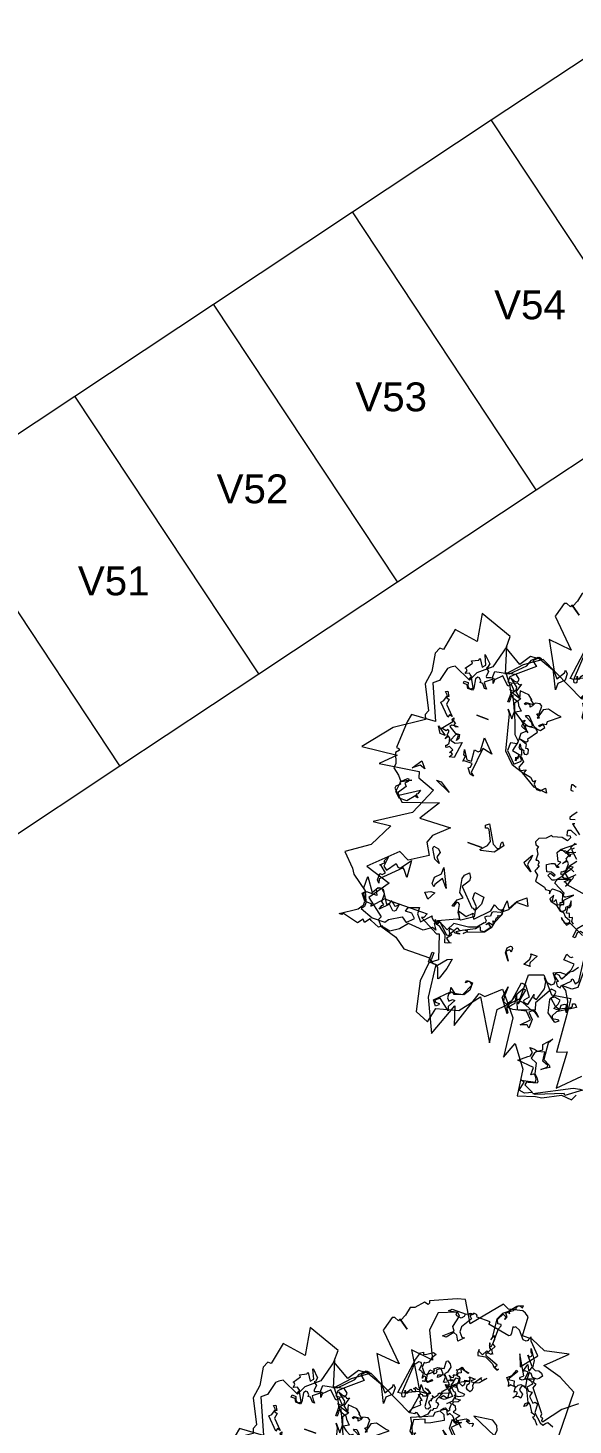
# Model space of a CAD drawing. Header units: metres. Extents: x -71 to 881, y -503 to 661.
# Drawn here: x 225.84 to 234.03, y 564.47 to 585.43 of the extents above; entities that cross this region are included whole.
import ezdxf

# ---------------------------------------------------------------- set-up
doc = ezdxf.new("R2010")
doc.units = ezdxf.units.M
doc.layers.add('04. Pisos', color=8, linetype='Continuous', lineweight=5)
doc.layers.add('05. Textos', color=5, linetype='Continuous', lineweight=0)
doc.layers.add('ARBRE', color=100, linetype='Continuous', lineweight=13, true_color=0x00ff3f)
doc.styles.get("Standard").update_dxf_attribs({"font": 'arial.ttf'})

# ---------------------------------------------------------------- blocks, each defined once
blk = doc.blocks.new('WMF2', base_point=(0, 0.01))
at = {"color": 251, "lineweight": 0, "true_color": 0x636466}
for points in [[(86.45, -202.37), (92.4, -197.64), (98.49, -189.57), (98.99, -190.16), (98.92, -191.16), (99.46, -191.2), (99.98, -191.79), (99.88, -192.88), (107.36, -202.17), (106.64, -204.2), (107.63, -204.27), (108.14, -204.87), (108.06, -205.98), (111.91, -204.61), (112.96, -203.7), (114.06, -203.79), (114.16, -204.2), (114.12, -204.74), (112.93, -205.76), (117.77, -214.23), (115.81, -208.91), (110.13, -215.92), (115.04, -221.02), (115.66, -222.79), (116.35, -221.31), (116.39, -220.76), (116.99, -220.25), (118.51, -220.38), (121.42, -223.82), (123.45, -224.55), (124.06, -224.04), (124.6, -224.1), (124.28, -221.43), (124.37, -220.32), (124.97, -219.82), (134.84, -221.76), (134.73, -222.86), (140.59, -222.8), (140.98, -223.38), (140.96, -223.82), (142.59, -223.95), (142.62, -223.52), (143.7, -222.51), (144.2, -223.11), (145.93, -222.16), (146.02, -221.17), (147.09, -220.14), (149.19, -220.32), (149.69, -220.93), (149.6, -221.91), (157.24, -218.9), (158.3, -210.64), (152.62, -198.66), (162.76, -199.86), (152.65, -183.05), (154.26, -173.69), (175.85, -184.22), (183.13, -179.1), (188.97, -172.64), (192.5, -184.13), (195.26, -173.72), (200.97, -168.92), (202.85, -164.87), (210.8, -168.41), (212.43, -167.44), (213.62, -166.42), (215.13, -160.27), (217.5, -158.38), (210.72, -142.97), (221.5, -142.28), (222.26, -138.6), (222.84, -126.51), (221.75, -126.41), (221.24, -125.83), (222.46, -124.38), (220.76, -119.93), (220.93, -117.85), (217.92, -115.52), (216.01, -113.25), (211.75, -115.52), (215.09, -113.71), (215.69, -113.21), (216.23, -113.25), (216.29, -112.71), (215.78, -112.1), (217.44, -110.7), (217.53, -109.6), (213.13, -105.6), (212.64, -105.02), (197.13, -110.25), (202.88, -101.16), (188.84, -101.73), (195.03, -95.86), (196.4, -92.3), (193.55, -87.25), (201.48, -82.18), (206.17, -84.52), (217.5, -73.62), (205.76, -70.03), (212.07, -61.12), (204.08, -54.99), (204.77, -53.52), (202.84, -51.25), (195.1, -48.95), (190.12, -45.33), (178.29, -45.44), (176.89, -43.78), (174.7, -43.59), (173.01, -29.2), (166.39, -14.78), (160.89, -29.58), (158.19, -21.39), (152.68, -38.14), (149.95, -37.75), (143.85, -43.43), (139.57, -38.33), (135.29, -33.25), (133.39, -15.7), (130.63, -23.1), (123.64, -13.73), (121.99, -1.9), (114.39, -4.34), (111.72, -4.67), (103.98, -8.76), (99.27, -8.35), (97.95, -10.89)], [(100.3, -13.3), (97.37, -13.9), (96.16, -13.9), (102.61, -9.16), (103.21, -9.75), (114.9, -5.14), (116, -5.14), (100.3, -13.3), (100.3, -13.3)], [(122.03, -4.59), (121.2, -8.62), (122.72, -8.94), (116.58, -10.22), (116.74, -11.56), (117.68, -13), (118.53, -13.17), (119.53, -12.5), (119.62, -15.95), (127.05, -16.59), (123.52, -19.64), (122.5, -20.31), (122.25, -21.93), (124.05, -23.52), (121.84, -23.52), (120.32, -23.2), (118.31, -24.55), (119.17, -26.74), (115.88, -30.39), (117.14, -28.09), (116.53, -20.76), (113.49, -19.25), (112.89, -18.34), (116.25, -16.14), (114.07, -18.14), (114, -18.92), (116.7, -19.9), (117.23, -23.8), (120.73, -22.94), (121.42, -21.76), (121.9, -19.39), (119.14, -18.3), (118.02, -13.51), (116.67, -12.35), (115.65, -10.82), (115.72, -10.05), (119.34, -9.11), (120.19, -9.29), (120.53, -7.61), (116.29, -5.59), (119.5, -4.04), (122.03, -4.59), (122.03, -4.59)], [(162.25, -221.47), (162.55, -220.76), (164.41, -221.19), (167.6, -217.66), (169.53, -216.89), (170.28, -213.15), (171.44, -210.43), (167.5, -207.63), (170.63, -209.8), (171.33, -210.11), (171.53, -210.62), (172.06, -210.42), (172.36, -209.7), (174.37, -210.56), (175.39, -210.16), (176.98, -204.42), (177.29, -203.7), (165.65, -192.21), (176.34, -193.26), (169.52, -180.97), (177.55, -183.87), (181.35, -183.49), (184.59, -178.67), (192.69, -183.49), (192.69, -188.7), (207.51, -193.95), (205.44, -181.84), (216.23, -183.49), (218.11, -173.58), (219.76, -173.52), (220.92, -170.8), (219.49, -162.84), (220.49, -156.77), (215.08, -146.26), (215.94, -144.26), (215.12, -142.21), (227.2, -134.24), (237.13, -121.84), (221.43, -123.58), (227.53, -117.47), (210.08, -120.09), (209.21, -117.47), (201.41, -114.58), (204.04, -108.47), (206.64, -102.36), (221.47, -92.77), (213.62, -93.64), (218.84, -83.17), (228.67, -76.4), (223.08, -70.7), (221.59, -68.47), (214.46, -63.39), (212.7, -59.01), (209.83, -58.98), (210.04, -58.28), (209.88, -57.88), (205.22, -63.07), (204.55, -62.86), (196.2, -62.98), (185.71, -63.11), (186.56, -61.11), (187.58, -60.7), (178.92, -56.25), (177.9, -56.66), (174.32, -45.95), (177.81, -43.34), (178.67, -34.61), (175.87, -21.54), (169.72, -18.91), (168.26, -25.61), (158.55, -28.14), (151.66, -37.02), (141.23, -19.49), (142.97, -34.33), (135.13, -42.17), (135.3, -53.01), (129.01, -55.27), (122.91, -48.29), (114.53, -49.68), (113.77, -42.55), (112.45, -25.61), (108.09, -27.35), (107.21, -10.78), (98.49, -19.49)], [(89.7, -182.43), (90.01, -206.45), (97.85, -210.62), (106.23, -212.96), (97.57, -221.28), (108.11, -219.06), (114.95, -222), (119.42, -221.88), (119.84, -230.55), (121.43, -231.58), (122.86, -232.19), (129.04, -230.77), (131.8, -232.03), (142.53, -219.05), (147.98, -228.38), (151.61, -227.39), (162.65, -222.48), (162.25, -221.47), (162.25, -221.47)], [(169.87, -28.84), (169.25, -28.23), (167.56, -28.23), (167.56, -27.6), (168.66, -26.5), (170.48, -28.84), (164.64, -34.67), (165.12, -36.39), (162.8, -34.67), (159.28, -35.28), (156.97, -40.52), (158.19, -41.62), (158.8, -41.62), (159.88, -40.52), (159.88, -41.62), (156.97, -41.62), (156.97, -38.21), (158.8, -35.28), (162.8, -34.07), (163.41, -34.67), (164.03, -34.67), (165.12, -33.45), (165.12, -31.75), (164.03, -30.53), (162.8, -31.75), (161.71, -31.75), (163.41, -28.23), (162.8, -26.5), (168.04, -30.53), (169.87, -28.84), (169.87, -28.84)], [(120.42, -66.45), (119.65, -67.04)], [(115.93, -63.49), (117.61, -61.04), (118.69, -60.22), (120.94, -56.22), (122.15, -57.02), (122.44, -57.42), (124.35, -57.69), (124.6, -56.41), (122.13, -54.73), (122.91, -54.15), (121.8, -52.67), (120.44, -52.47), (120.32, -53.77), (117.85, -52.09), (115.45, -48.04), (114.13, -43.19), (114.93, -44.29), (115.11, -45.98), (115.4, -46.38), (116.35, -46.16), (117.52, -45.28), (117.5, -42.97), (119.86, -43.05), (118.8, -45.54), (118.53, -47.44), (121.17, -47.9), (122.64, -46.8), (121.69, -48.6), (121.49, -49.97), (121.78, -50.35), (123.77, -50.57), (128.28, -42.59), (127.38, -39.75), (128.46, -38.94), (133.52, -40.99), (134.82, -41.11), (135.39, -39.6), (134.06, -46.44), (135.36, -46.55), (137.61, -42.55), (139.52, -36.52), (138.12, -34.62), (138.22, -33.95), (142.72, -39.97), (141.89, -45.21), (141.95, -40.55), (141.61, -38.48), (139.96, -37.89), (138.27, -40.36), (137.04, -48.82), (135.07, -48.6), (131.68, -44.07), (133.27, -42.27), (133.42, -41.67), (133.14, -41.28), (131.16, -40.93), (130.09, -45.87), (129.9, -44.79), (129.67, -44.48), (128.38, -44.23), (126.63, -49.66), (127.08, -52.73), (128.25, -54.29), (126.47, -52.71), (124.5, -52.36), (123.39, -53.17), (123.49, -54.92), (125.42, -57.49), (122.86, -58.8), (119.88, -58.72), (118.5, -61.58), (118.12, -64.16), (123.08, -64.47), (122.69, -67.2), (121.11, -66.56), (120.42, -66.45), (120.42, -66.45)], [(127.86, -39.54), (126.03, -38.33), (124.94, -37.24), (127.24, -38.94), (128.46, -38.94), (129.55, -37.85), (127.24, -35.41), (127.24, -31.39), (128.46, -32.48), (131.38, -31.39), (127.86, -34.91), (130.76, -37.85), (136.62, -36.62), (138.93, -36.62), (137.71, -38.33), (136.62, -39.54), (137.23, -43.08), (134.79, -37.24), (127.86, -39.54), (127.86, -39.54)], [(122.64, -46.8), (119.8, -44.2), (117.78, -43.62), (113.05, -45.94), (112.69, -46.71), (113.05, -47.75), (111.9, -48.16), (110.76, -46.76), (118.41, -42.1), (119.56, -39.88), (119.15, -38.74), (116.82, -39.05), (116.04, -38.68), (117.45, -37.54), (121.56, -40.46), (122.95, -46.17), (122.64, -46.8), (122.64, -46.8)], [(174.7, -43.59), (178.13, -43.59), (178.13, -48.16), (177.26, -48.16), (177.26, -44.83), (176.02, -43.59), (173.91, -43.59), (170.9, -47.37), (168.8, -48.16), (169.68, -43.59), (171.36, -38.49), (171.81, -38.05), (173.47, -42.7), (174.7, -43.59), (174.7, -43.59)], [(113.17, -63.62), (113.17, -55.18), (115.36, -53.65), (120.07, -53.65), (116.91, -56.82), (116.91, -57.81), (116.37, -57.81), (114.82, -56.28), (113.72, -57.81), (114.82, -67.35), (110.12, -66.81), (113.17, -63.62), (113.17, -63.62)], [(220.57, -50.22), (221.79, -50.2), (214.78, -54.92), (213.59, -56.76), (213.1, -57.26), (213.13, -59.1), (215.47, -61.97), (214.27, -63.08), (215.5, -64.29), (215.56, -69.52), (211.34, -63.72), (209.67, -66.67), (207.37, -66.7), (203.77, -60.91), (202.56, -62.13), (202.58, -63.23), (200.85, -62.15), (200.24, -61.55), (199.64, -61.56), (198.56, -62.79), (199.01, -59.87), (199.61, -59.26), (200.21, -59.24), (202.55, -61.52), (206.05, -57.94), (205.47, -59.78), (204.85, -60.28), (206.1, -61.48), (206.14, -65.01), (207.85, -66.7), (209.07, -66.69), (210.27, -65.56), (209.03, -63.15), (213.66, -63.1), (214.86, -61.99), (212.51, -58.47), (212.49, -56.77), (213.57, -55.55), (207.7, -53.3), (201.85, -53.37), (200.78, -55.09), (195.57, -58.07), (193.11, -56.39), (190.24, -59.36), (192.08, -61.04), (195, -61.01), (194.41, -62.83), (189.81, -64.59), (189.77, -61.68), (187.3, -58.79), (183.33, -62.96), (183.33, -62.37), (182.1, -61.15), (172.77, -65.4), (172.29, -65.4), (171.68, -66.02), (173.43, -68.94), (169.39, -67.77), (166.98, -70.11), (166.96, -69.01), (165.85, -67.81), (160.08, -73.71), (159.5, -76.65), (157.18, -75.46), (155.35, -75.48), (154.92, -80.22), (153.06, -77.33), (150.8, -81.38), (147.91, -83.85), (147.29, -84.34), (145.55, -80.94), (150.8, -80.88), (153.05, -76.72), (155.95, -74.38), (158.86, -73.73), (159.47, -73.11), (159.44, -71.4), (161.14, -70.78), (161.73, -70.16), (160.64, -69.08), (160.62, -67.87), (161.11, -67.86), (163.5, -64.91), (166.9, -63.65), (173.36, -63.08), (175.14, -59.53), (179.8, -61.8), (181.48, -60.07), (179.75, -57.65), (181.46, -58.23), (184.95, -55.88), (192.02, -56.41), (194.9, -52.85), (198.42, -50.48), (201.82, -51.06), (202.43, -51.55), (203.66, -50.42), (207.69, -52.09), (208.3, -52.68), (210.1, -50.35), (211.21, -51.44), (213, -49.09), (219.97, -50.84), (220.57, -50.22), (220.57, -50.22)], [(156.89, -69.51), (157.43, -66.75), (159.56, -64.03), (167.3, -61.05), (168.14, -60.32), (166.54, -62.02), (168.32, -61.8), (171.36, -59.94), (170.42, -59.42), (170.47, -59.72), (169.59, -59.84), (169.56, -59.52), (171.59, -59.29), (172.31, -59.83), (173.34, -58.5), (172.64, -57.96), (174.22, -55.94), (172.57, -54.64), (171.71, -54.74), (173.12, -54.01), (174.29, -53.87), (175.3, -57.08), (178.61, -59.71), (180.18, -60.09), (181.49, -61.11), (181.56, -61.74), (181.3, -62.07), (181.53, -61.43), (180.22, -60.39), (179.42, -61.68), (175.68, -58.22), (174.72, -57.4), (173.53, -57.53), (173.65, -58.47), (174.34, -59.58), (174.13, -59.93), (174.18, -60.23), (174.45, -60.45), (172.34, -60.13), (171.33, -61.75), (169.98, -60.98), (163.78, -64.16), (162.73, -65.48), (162.11, -65.55), (161.63, -64.1), (159.84, -64.31), (157.76, -66.95), (159.09, -68.05), (159.4, -68.02), (159.94, -67.33), (159.98, -67.64), (159.15, -68.6), (157.6, -68.22), (157.12, -68.85), (157.81, -69.96), (157.22, -69.78), (156.92, -69.81), (156.81, -71.58), (156.27, -72.27), (156.3, -72.59), (156.65, -72.85), (155.79, -72.95), (154.94, -73.93), (155.05, -74.81), (156.1, -75.62), (155.22, -76.3), (155.18, -73.27), (156.89, -69.51), (156.89, -69.51)], [(136.37, -58.45), (136.37, -57.37), (135.76, -56.76), (138.68, -56.76), (136.98, -59.69), (136.98, -61.39), (137.47, -62), (134.54, -62), (136.37, -58.45), (136.37, -58.45)], [(147.98, -61.05), (146.87, -62.15), (146.26, -62.15), (145.66, -61.53), (145.66, -59.83), (146.26, -60.44), (146.87, -60.44), (147.98, -59.23), (145.66, -55.68), (147.98, -58.61), (147.98, -61.05), (147.98, -61.05)], [(171.68, -66.02), (173.31, -68.24), (173.88, -71.59), (174.47, -72.18), (175.5, -72.18), (176.09, -69.97), (176.66, -69.97), (175.5, -73.22), (173.31, -74.97), (175.5, -76.59), (176.66, -82.74), (176.09, -84.36), (174.47, -86.09), (173.31, -84.36), (173.31, -82.74), (175.5, -79.36), (168.32, -72.18), (167.74, -72.18), (167.15, -71.59), (166.58, -72.18), (166.58, -73.22), (169.36, -76), (169.36, -78.78), (164.96, -78.33), (164.96, -74.97), (166.58, -71.59), (166.11, -68.82), (171.09, -65.45), (172.15, -65.45), (171.68, -66.02), (171.68, -66.02)], [(187.57, -69.19), (189.89, -71.62), (187.57, -72.72), (185.74, -72.72), (187.57, -69.19), (187.57, -69.19)], [(211.1, -72.56), (210.01, -72.56), (208.8, -73.77), (211.73, -76.09), (212.35, -76.09), (210.51, -77.8), (211.1, -78.4), (210.01, -80.71), (210.51, -76.09), (208.8, -74.88), (205.88, -79.01), (204.66, -77.8), (203.56, -77.8), (200.04, -82.55), (199.42, -74.88), (201.73, -77.8), (202.34, -78.4), (210.51, -70.25), (210.01, -68.43), (211.1, -69.64), (211.1, -72.56), (211.1, -72.56)], [(110.5, -210.3), (109.11, -209.66), (107.56, -210.01), (106.1, -209.43), (105.21, -208.37), (106.3, -206.96), (107.08, -206.3), (109.11, -206.4), (110.23, -207.75), (111.21, -207.86), (111.17, -205.1), (108.98, -204.68), (108.09, -203.61), (109.95, -201.54), (108.82, -200.21), (107.05, -200.28), (107.47, -198.09), (105.17, -195.92), (104.39, -196.59), (103.18, -196.28), (102.97, -192.24), (99.24, -188.97), (97.85, -188.34), (97.03, -189.52), (96.18, -190.24), (93.53, -189.23)], [(143.41, -136.76), (145.13, -137.25), (145.63, -137.09), (145.6, -136.33), (145.13, -134.84), (144.07, -134.71)], [(139.42, -126.79), (141.03, -124.5), (141.52, -123.53), (141.36, -123.04), (141.12, -122.91), (139.13, -123.53)], [(138.58, -121.59), (139.52, -121.34), (135.03, -117.8)], [(136.15, -117.21), (139.1, -118.34), (140.49, -117.9), (140.5, -117.08), (140.06, -115.71), (138.68, -116.15), (138.33, -115.23), (139.13, -113.66), (141.69, -114.16), (145.74, -113.14), (146.33, -113.43), (148.12, -111.55), (151.13, -110.32), (152.08, -108.49), (151.44, -107.36), (150.04, -107.03), (150.34, -105.65), (149.29, -103.85), (149.18, -101.08), (148.29, -101.35), (147.47, -100.54), (147.61, -99.46), (147.03, -99.16), (147.51, -97.44), (147.99, -96.52), (146.26, -95.22), (146.17, -92.39), (141.64, -91.28), (140.84, -90.46), (139.13, -90.72), (138.69, -89.34), (138.63, -90.88), (138.17, -91.79), (134.57, -91.91), (133.35, -91.28), (132.09, -87.5), (133.07, -87.18), (132.73, -86.26), (133.71, -85.95), (135.09, -87.89), (135.6, -86.91), (136.47, -86.63), (136.66, -89.45), (137.77, -87.31), (136.97, -86.47), (134.21, -85.79), (131.7, -83.77), (130.11, -83.69), (128.85, -82.3), (126.54, -81.5), (126.24, -80.52), (126.57, -79.87), (128, -79.47), (130.14, -81.38), (129.97, -80.9), (127.04, -78.97), (125.91, -80.36), (118.92, -77.16)], [(124.34, -80.36), (125.43, -81.26), (125.58, -82.58), (125.74, -83.07), (126.83, -82.4), (127.49, -84.3), (128.86, -83.86), (129.13, -86.37), (128.24, -86.66), (128, -87.76), (128.66, -89.67), (128.66, -87.28), (130.11, -86.07), (129.76, -85.15), (130.27, -84.17), (131.22, -83.92), (132.14, -84.39), (132.47, -86.12), (132.16, -86.71), (131.17, -87.01), (131.77, -88.88), (128.43, -92.34), (131.45, -90.3), (131.93, -90.21), (132.84, -90.68), (132.69, -91.75), (138.01, -94.49), (137.8, -95.54), (137.29, -96.51), (132.41, -98.35), (132.02, -98.48), (132.65, -95.66), (133.11, -94.75), (131.35, -98.96), (131.2, -100.04)], [(130.7, -101), (133.23, -98.36), (135.1, -97.76), (135.74, -98.1), (135.68, -99.63), (133.33, -102.77), (132.87, -103.68), (134.56, -103.4), (136.24, -97.94), (137.95, -96.02), (138.58, -95.62), (139.55, -95.29), (142.04, -96.56), (141.41, -97.82), (140.33, -97.67), (139.33, -97.16), (139.01, -97.82), (141.07, -98.46), (142.94, -97.86), (143.7, -99.41), (144.2, -100.81), (142.43, -101.88), (141.01, -102.38), (139.61, -101.25), (138.63, -101.56), (139.77, -101.73), (138.66, -103.88), (139.89, -103.76), (141.57, -107.36), (140.9, -108.66), (138.27, -109.27), (136.88, -108.14), (135.58, -107.47), (135.77, -108.71), (134.62, -109.36)], [(133.89, -110.13), (137.3, -108.77), (137.63, -108.93), (136.36, -111.4), (136.84, -111.24), (135.54, -113.78)], [(100.16, -187.33), (101.95, -189.45), (102.48, -189.49), (103.14, -190.28), (102.64, -190.71), (102.6, -191.22), (104.51, -191.89), (104.23, -192.12), (105.81, -194.43), (106.51, -195.26), (106.98, -195.35), (107.6, -193.84), (108.41, -193.19), (108.29, -194.62), (107.17, -195.57), (109.76, -200.75), (111.21, -201.34), (112.19, -201.47), (112.55, -200.2), (112.63, -199.28), (110.76, -198.09), (110.9, -196.12), (112.13, -196.43), (113.42, -195.8), (114.19, -195.14), (113.09, -196.56), (112.98, -198.01), (113.96, -198.14), (114.51, -197.67), (114.61, -198.91), (114.58, -199.9), (117.07, -200.09), (117.61, -199.16), (118.02, -200.63), (119.62, -202.52), (117.74, -204.14), (116.53, -207), (116.04, -206.45), (118.58, -202.45), (118.63, -201.93), (116.12, -202.24), (115.77, -200.72), (115.3, -200.17), (114.31, -200.14), (113.77, -201.07), (112.93, -201.79), (110.47, -201.58), (110.98, -204.31), (111.44, -204.87), (111.97, -204.91), (111.68, -207.85), (113.17, -208.02), (114, -207.32), (112.98, -210.96), (111.87, -208.65), (111.36, -208.61), (111.05, -209.82), (110.92, -210.8), (114.34, -214.81), (113.44, -214.21), (112.61, -214.93), (112.58, -215.91), (113.47, -216.49), (113.87, -217.98), (110.96, -213.56), (110.5, -210.3), (110.5, -210.3)], [(122.21, -79.14), (120.38, -81.45), (117.46, -79.74), (116.86, -80.36), (116.37, -79.14), (116.37, -77.44), (120.38, -78.53), (121.59, -77.44), (121.59, -75.13), (122.69, -75.13), (122.21, -79.14), (122.21, -79.14)], [(184.65, -79.77), (186.95, -76.25), (186.95, -75.04), (188.18, -76.25), (188.18, -79.17), (185.74, -81.48), (185.74, -84.42), (181.72, -76.25), (184.65, -79.77), (184.65, -79.77)], [(193.06, -90.68), (193.06, -91.77), (190.63, -91.29), (189.54, -90.08), (190.15, -87.76), (188.32, -85.45), (190.63, -86.53), (193.06, -90.68), (193.06, -90.68)], [(132.71, -95.54), (133.58, -96.42), (134.37, -96.42), (132.71, -98.1), (134.81, -99.76), (136.47, -98.97), (136.93, -98.97), (136.93, -100.2), (136.47, -100.2), (135.25, -101.44), (135.25, -104.42), (136.12, -105.31), (137.8, -103.54), (136.47, -105.66), (136.93, -106.1), (136.12, -108.22), (136.93, -109.09), (137.8, -108.22), (139.92, -109.09), (140.71, -109.09), (134.81, -113.75)], [(135.25, -111.63), (136.12, -110.76), (132.71, -107.41)], [(132.27, -106.54), (134.81, -103.19), (131.92, -101.88)], [(123.89, -94.11), (132.71, -95.54), (132.71, -95.54)], [(151.83, -99.7), (151.83, -97.88), (149.53, -95.56), (153.05, -97.88), (153.66, -98.49), (151.35, -102.62), (151.35, -100.8), (151.83, -99.7), (151.83, -99.7)], [(173.74, -97.12), (171.08, -99.94), (170.47, -101.94), (172.73, -106.71), (173.49, -107.11), (174.53, -106.76), (174.92, -107.91), (173.5, -109.02), (168.96, -101.3), (166.77, -100.11), (165.62, -100.49), (165.9, -102.84), (165.52, -103.6), (164.39, -102.19), (167.39, -98.11), (173.12, -96.81), (173.74, -97.12), (173.74, -97.12)], [(173.09, -98.24), (179.55, -98.24), (173.09, -98.24), (173.09, -98.24)], [(216.62, -108.51), (216.01, -113.25), (213.7, -115.58), (213.1, -115.58), (213.1, -114.35), (214.19, -113.25), (213.1, -112.03), (215.41, -108.51), (215.41, -107.9), (214.8, -107.41), (206.64, -112.66), (207.25, -110.82), (207.86, -110.33), (206.64, -109.11), (207.25, -109.11), (207.86, -109.72), (210.77, -106.2), (214.19, -106.2), (216.62, -108.51), (216.62, -108.51)], [(194.63, -115.87), (201.7, -119.08), (199.51, -119.1), (194.63, -115.87), (194.63, -115.87)], [(208.1, -122), (210.46, -122.83), (213.34, -120.5), (210.43, -124.86), (208.1, -122), (208.1, -122)], [(190.5, -128.76), (189.64, -129.45), (189.46, -131.17), (193.19, -131.13), (193.65, -130.73), (193.32, -133.22), (194.17, -133.3), (194.78, -135.8), (192.24, -131.89), (190.15, -132.02), (190.49, -137.07), (188.78, -136.9), (187.93, -137.58), (188.18, -143.5), (182.86, -137.92), (186.5, -138.74), (187.36, -138.82), (188.57, -127.35), (187.03, -126.24), (188.66, -126.48), (190.5, -128.76), (190.5, -128.76)], [(167.53, -134.78), (172.77, -136.49), (177.52, -141.23), (181.55, -156.93), (182.76, -158.76), (179.84, -155.24), (179.84, -158.76), (182.76, -165.09), (183.97, -163.4), (183.36, -163.4), (183.36, -161.69), (183.97, -161.69), (183.97, -165.71), (182.76, -166.93), (185.07, -169.24), (186.28, -168.03), (189.83, -171.55), (192.73, -168.64), (192.73, -166.93), (193.83, -169.85), (193.83, -172.16), (187.38, -173.37), (181.55, -179.23), (180.45, -182.15), (178.13, -184.47), (176.91, -184.47), (176.31, -183.86), (177.52, -184.47), (179.84, -182.15), (177.52, -180.32), (185.07, -173.85), (186.89, -172.16), (186.89, -169.85), (185.07, -169.85), (182.76, -170.95), (182.15, -170.45), (181.55, -170.45), (181.05, -170.95), (182.15, -166.93), (179.21, -164.61), (181.05, -162.17), (176.31, -149.38), (174, -147.07), (174, -145.86), (176.91, -145.25), (176.91, -141.71), (172.29, -137.1), (169.85, -139.41), (169.85, -140.01), (171.07, -141.23), (170.45, -141.23), (168.76, -139.41), (169.85, -136.49), (168.76, -135.38), (166.44, -136.49), (166.93, -135.38), (166.93, -134.78), (163.52, -134.17), (162.29, -132.95), (161.69, -132.95), (161.08, -133.55), (161.08, -131.86), (159.38, -130.03), (157.67, -130.03), (155.85, -131.86), (154.74, -130.03), (160.6, -130.65), (167.53, -134.78), (167.53, -134.78)], [(198.96, -132.02), (199.76, -132.54), (200.36, -132.4), (199.38, -133.95), (201.26, -134.85), (202.39, -133.98), (202.72, -133.9), (202.93, -134.84), (202.59, -134.91), (201.88, -136.06), (202.37, -138.31), (203.19, -138.84), (204.17, -137.22), (203.51, -139.04), (203.93, -139.29), (203.69, -141.03), (204.43, -141.55), (204.96, -140.74), (206.69, -141.04), (207.29, -140.91), (203.63, -145.45), (204.17, -146.3), (203.66, -147.12), (203.34, -145.79), (202.2, -145.06), (202.72, -144.26), (201.92, -143.8), (200.66, -144.08), (203.6, -143.77), (204.12, -142.96), (200.96, -141), (198.96, -141.1), (198.59, -139.51), (199.36, -138.28), (199.2, -140.69), (199.61, -140.96), (200.47, -140.41), (201.83, -137.47), (199.42, -136.95), (196.65, -138.27), (197.74, -130.97), (199.93, -130.47), (198.96, -132.02), (198.96, -132.02)], [(172.09, -138.69), (172.45, -139.76), (172.53, -140.18), (171.42, -140.08), (171.62, -141.79), (170.39, -141.96), (171.14, -144.02), (171.94, -143.9), (172.54, -144.66), (172.74, -146.37), (171.85, -144.55), (170.26, -144.14), (170.19, -143.29), (169.43, -142.72), (168.61, -142.9), (168.09, -143.61), (168.48, -145.07), (168.92, -145.41), (169.79, -145.28), (170.04, -146.94), (173.91, -148.36), (170.8, -147.91), (170.41, -148.01), (169.9, -148.71), (170.41, -149.48), (167.33, -153.6), (167.88, -154.33), (168.63, -154.89), (173.09, -154.46), (173.45, -154.42), (171.93, -152.49), (171.21, -151.97), (174.13, -154.55), (174.64, -155.32), (175.4, -155.88), (172.47, -154.78), (170.8, -155.02), (170.42, -155.53), (171.04, -156.68), (174.04, -158.22), (174.74, -158.74), (173.33, -159.18), (169.98, -155.59), (167.94, -154.77), (167.31, -154.68), (166.44, -154.8), (165.01, -156.7), (165.95, -157.41), (166.73, -156.9), (167.3, -156.16), (167.79, -156.52), (166.47, -157.79), (164.8, -158.03), (164.79, -159.51), (159.94, -163.43), (161.71, -163.57), (166.28, -164.6), (168.39, -163.57), (169.49, -159.28), (168.67, -159.85), (170.32, -161.09), (169.36, -161.46), (169.4, -164.84), (170.39, -165.59), (172.66, -165.09), (173.31, -163.69), (174.06, -162.7), (174.38, -163.72), (175.5, -163.78), (175.85, -163.73), (176.42, -162.98), (176.92, -163.36), (176.35, -164.1), (173.23, -164.33), (173.04, -164.58), (174.93, -166.01), (174.5, -166.07), (176.45, -167.55), (180.59, -167.98), (179.68, -164.7), (183.52, -166.03), (184.12, -165.76), (184.28, -166.58), (184.98, -167.12), (184.09, -166.85), (182.78, -167.03), (182.25, -167.74), (182.48, -169.01), (186.32, -171.88), (184.25, -171.11), (183.02, -171.28), (182.66, -171.8), (182.73, -172.63), (184.43, -173.9), (189.08, -173.24), (185.87, -169.02), (184.12, -165.76), (182.95, -164.22), (179.83, -163.17), (179.13, -161.78), (177.11, -159.84), (179.39, -158.51), (177.45, -157.05), (175.4, -155.88), (174.19, -156.77), (174.64, -155.32), (174.73, -153.72), (171.93, -152.49), (174.04, -150.58), (173.91, -148.36), (173.97, -146.62), (174.86, -142.5), (171.62, -141.79), (172.09, -138.69), (172.09, -138.69)], [(208.87, -141.57), (204.74, -138.66), (207.06, -138.66), (208.87, -141.57), (208.87, -141.57)], [(189.52, -151.57), (194.75, -151.57), (189.52, -151.57), (189.52, -151.57)], [(208.96, -155.15), (209.4, -154.92), (209.63, -154.33), (208.3, -153.97), (208.67, -151.63), (204.64, -147.41), (205.96, -147.79), (206.24, -146.5), (211.37, -151.69), (210.33, -152.81), (209.63, -155.34), (210.96, -156.71), (210.11, -157.18), (208.96, -155.15), (208.96, -155.15)], [(203.13, -162.67), (204.93, -162.67), (204.93, -163.71), (203.13, -163.71), (202.75, -162.29), (202.01, -161.54), (200.96, -161.54), (200.21, -162.29), (202.01, -165.5), (202.37, -165.88), (203.13, -165.12), (202.75, -166.25), (202.37, -166.64), (203.5, -167.31), (203.82, -167.68), (205.6, -166.93), (205.31, -168.42), (205.98, -169.09), (206.34, -169.09), (204.18, -172.31), (204.93, -173.05), (202.01, -174.48), (202.01, -174.86), (201.7, -175.24), (199.54, -172.01), (198.43, -173.43), (200.21, -177.4), (200.21, -177.69), (197, -174.48), (197.38, -172.69), (197.76, -172.31), (196.33, -171.27), (196.63, -168.73), (196.33, -168.42), (194.53, -169.09), (193.04, -169.09), (196.63, -166.25), (195.57, -164.83), (194.53, -163.71), (195.57, -163.71), (197, -165.5), (198.12, -165.5), (198.12, -166.25), (199.17, -167.31), (199.92, -167.31), (200.59, -166.25), (199.92, -162.29), (200.21, -161.25), (202.37, -161.25), (203.13, -162.67), (203.13, -162.67)], [(135.09, -169.28), (136.91, -170.51), (138.01, -171.61), (135.68, -169.9), (134.47, -169.9), (133.38, -170.99), (135.68, -173.42), (135.68, -177.45), (134.47, -176.35), (131.54, -177.45), (135.09, -173.91), (132.16, -170.99), (126.32, -172.2), (124, -172.2), (125.23, -170.51), (126.32, -169.28), (125.71, -165.75), (128.13, -171.61), (135.09, -169.28), (135.09, -169.28)], [(138.94, -175.74), (144.01, -172.85), (146.39, -171.88), (146.93, -173.42), (151.56, -171.55), (151.13, -168.2), (150.13, -165.91), (148.68, -166.49), (149.35, -164.92), (151.24, -166.38), (151.67, -169.75), (153.13, -172.22), (143.98, -176.02), (143.88, -177.83), (142.05, -179.02), (139.92, -178.12), (138.94, -175.74), (138.94, -175.74)], [(130.92, -175.27), (132.78, -177.2), (132.94, -177.4), (133.27, -177.39), (133.89, -176.89), (133.76, -176.39), (133.25, -175.78), (136.03, -178.75), (137.63, -179.42), (138.03, -178.75), (138.43, -178.41), (139, -179.91), (139.48, -180.48), (140.6, -180.25), (141.77, -179.29), (141.95, -179.48), (140.94, -180.66), (140.37, -181.13), (138.81, -180.09), (138.2, -180.94), (138.17, -181.3), (138.5, -181.3), (138.3, -183.46), (138.84, -183.71), (139.55, -183.74), (140.34, -183.1), (138.33, -185.08), (138.01, -186.66), (137.96, -187.04), (138.47, -187.64), (138.27, -187.81), (137.93, -187.74), (138.03, -188.28), (138.55, -188.89), (139.2, -188.95), (140.91, -190.59), (141.25, -190.57), (141.38, -189.16), (139.54, -187.38), (139.07, -186.81), (142.01, -184.38), (142.93, -184.24), (144.01, -184.38), (142.96, -185.86), (141.2, -185.39), (140.77, -186.02), (140.94, -188.21), (142.43, -189.6), (142.8, -189.62), (143.13, -190.05), (142.18, -190.14), (141.95, -191.03), (142.93, -192.19), (144.24, -191.39), (144.58, -191.45), (144.78, -191.29), (144.74, -193.64), (145.22, -194.21), (146.33, -194.31), (146.97, -193.1), (147.96, -192.3), (148.2, -193.41), (146.53, -194.15), (146.12, -194.49), (147.57, -196.24), (148.3, -196.27), (149.64, -195.16), (149.18, -194.59), (149.23, -193.84), (150.01, -193.2), (150.32, -193.98), (152.67, -192.02), (152.33, -189.62), (152.2, -189.45), (151.09, -189.35), (150.48, -190.21), (149.91, -190.68), (149.57, -190.27), (151.32, -188.81), (151.86, -189.06), (153.85, -188.7), (152.77, -188.98), (152.4, -189.29), (152.8, -190.62), (152.94, -190.78), (153.69, -190.85), (154.05, -190.54), (154.11, -189.8), (154.29, -191.99), (154.99, -192.09), (155.13, -192.59), (156.55, -192.72), (156.32, -195.25), (156.96, -196.02), (157.91, -195.93), (158.87, -194.78), (159.49, -194.28), (159.79, -193.07), (159.51, -193.9), (160.36, -181.18), (160.3, -180.89), (159.09, -181.29), (159.32, -182.35), (159.11, -182.21), (158.95, -181.51), (158.27, -181.62), (157.59, -183.02), (157.18, -183.64), (156.35, -183.07), (154.92, -183.39), (155.08, -184.08), (156.2, -184.24), (155.47, -184.34), (155.62, -185.07), (154.42, -184.57), (153.35, -184.75), (153.51, -186.38), (153.6, -187.08), (151.95, -185.01), (149.99, -184.32), (149.29, -184.43), (149.15, -184.65), (149.29, -185.38), (151.47, -186.21), (150.33, -186.08), (148.46, -184.81), (149.07, -184.27), (149.41, -184.25), (148.91, -178.66), (148.24, -177.88), (147.12, -178.09), (146.52, -179.46), (147.86, -180.69), (147.82, -181.61), (147.53, -182), (147.35, -181.89), (146.99, -181.96), (147.31, -182.82), (146.97, -182.85), (146.83, -183.07), (146.96, -183.8), (147.57, -184.22), (146.37, -183.73), (145.25, -185.38), (145.32, -185.75), (144.9, -186.35), (144.5, -186.09), (144.14, -186.16), (144.04, -187.62), (143.83, -187.48), (142.52, -189.03), (142.08, -189.67), (142.11, -190.02), (143.28, -190.18), (143.89, -190.6), (142.85, -190.79), (141.99, -190.19), (138.87, -193), (138.74, -194.12), (138.82, -194.82), (139.8, -194.84), (140.46, -194.71), (140.93, -193.17), (142.31, -192.91), (142.34, -193.82), (143.01, -194.6), (143.63, -195.01), (142.43, -194.52), (141.41, -194.72), (141.51, -195.42), (141.95, -195.71), (141.09, -196.03), (140.4, -196.21), (140.74, -197.98), (141.5, -198.18), (140.55, -198.74), (139.52, -200.23), (138.03, -199.22), (135.82, -198.91), (136.11, -198.49), (139.38, -199.5), (139.74, -199.42), (139.04, -197.73), (140.05, -197.19), (140.36, -196.75), (140.18, -196.05), (139.41, -195.86), (138.75, -195.42), (138.41, -193.65), (136.6, -194.53), (136.31, -194.97), (136.38, -195.33), (134.28, -195.7), (134.46, -196.76), (135.1, -197.22), (132.37, -197.2), (133.77, -195.99), (133.7, -195.63), (132.79, -195.64), (132.09, -195.74), (129.95, -198.9), (130.18, -198.17), (129.52, -197.73), (128.84, -197.89), (128.6, -198.62), (127.64, -199.19), (130.16, -196.3), (132.35, -195.35), (132.53, -194.25), (131.99, -193.25), (132.12, -192.12), (132.68, -191.29), (133.87, -191.79), (134.49, -192.21), (134.79, -193.63), (134.09, -194.68), (134.18, -195.38), (136.09, -194.82), (135.98, -193.22), (136.53, -192.38), (138.34, -193.29), (139.06, -192.24), (138.68, -191.03), (140.3, -190.91), (141.35, -188.87), (140.74, -188.44), (140.72, -187.54), (143.51, -186.63), (145.06, -183.4), (145.23, -182.31), (144.26, -181.94), (143.6, -181.51), (143.77, -179.46), (145.1, -178.82), (145.07, -178.48), (145.34, -178.09), (146.02, -177.93), (146.55, -175.84), (149.03, -173.49), (151.13, -174.93), (151.83, -174.83), (152.07, -174.01), (154.04, -173.82), (154.65, -174.25), (153.72, -176.12), (153.29, -176.72), (153.08, -176.57), (150.75, -178.69), (151.6, -180.16), (151.31, -180.6), (150.94, -180.67), (153.31, -182.54), (152.7, -183.08), (151.76, -183.04), (151.56, -182.89), (151.5, -182.59), (150.64, -182.91), (149.91, -183.05), (149.78, -184.18), (153.37, -183.87), (157.76, -181.91), (158.22, -181.26), (158.87, -181.13), (158.61, -179.74), (158.9, -179.3), (159.63, -179.15), (160.17, -180.16), (160.23, -180.53), (161.97, -180.37), (159.66, -196.47), (158.58, -199.98), (157.43, -200.58), (157.16, -199.85), (156.26, -199.9), (153.31, -201.99), (151.94, -201.5), (153.21, -199.48), (153.79, -197.33), (154.96, -196.37), (155.66, -196.47), (155.88, -194.31), (153.91, -191.96), (152.87, -191.86), (152.36, -192.9), (152.27, -194.36), (150.48, -194.18), (150.11, -194.49), (150.75, -195.26), (149.38, -196.4), (146.61, -197.04), (146.66, -200.28), (146.27, -200.62), (144.88, -199.79), (144.11, -198.43), (144.72, -195.93), (145.72, -194.82), (143.6, -192.6), (142.05, -193.54), (141.19, -193.65), (140.84, -192.91), (141.38, -191.16), (138.98, -191.83), (137.57, -189.7), (134.5, -189.55), (134.6, -188.51), (136.69, -187.48), (137.39, -187.51), (137.76, -187.2), (137.7, -186.3), (135.35, -186.6), (135.98, -185.39), (137.66, -184.67), (138.03, -184.72), (137.93, -183.77), (136.52, -183.3), (135.82, -181.61), (136.44, -180.4), (133.42, -179.96), (133.25, -179.75), (134.5, -178.03), (133.81, -177.64), (130.21, -179.65), (129.13, -179.52), (128.46, -179.11), (129.89, -178.8), (128.13, -178.26), (126.98, -178.88), (126.62, -178.83), (126.51, -178.31), (126.62, -177.18)], [(167.3, -178.31), (164.99, -181.83), (164.99, -183.07), (163.76, -181.83), (163.76, -178.92), (166.2, -176.6), (166.2, -173.68), (170.22, -181.83), (167.3, -178.31), (167.3, -178.31)], [(116, -176.89), (115.75, -179.59), (116.63, -181.42), (119.11, -182.97), (127.36, -181.9), (116, -176.89), (116, -176.89)], [(128.63, -229.85), (130.85, -228.1), (132.31, -224.99), (131.45, -216.73), (131.71, -215.63), (130.94, -217.85), (130.31, -216.16), (130.6, -212.58), (131.48, -213.21), (131.19, -213.31), (131.49, -214.13), (131.79, -214.02), (131.07, -212.08), (130.28, -211.7), (130.98, -210.18), (131.77, -210.56), (132.87, -208.24), (134.78, -209.13), (135.09, -209.95), (135.09, -208.36), (134.68, -207.25), (131.36, -207.8), (127.52, -206.02), (126.48, -204.8), (124.97, -204.1), (124.38, -204.31), (124.19, -204.71), (124.67, -204.21), (126.19, -204.91), (125.4, -206.21), (130.16, -207.96), (131.33, -208.46), (131.74, -209.57), (130.87, -209.89), (129.57, -209.78), (129.36, -210.13), (129.07, -210.23), (128.75, -210.08), (129.97, -211.82), (128.98, -213.46), (130.3, -214.3), (130.27, -221.28), (129.57, -222.8), (129.78, -223.38), (131.29, -223.17), (131.93, -224.86), (130.51, -227.9), (128.94, -227.21), (128.82, -226.92), (129.2, -226.13), (128.91, -226.23), (128.41, -227.4), (129.45, -228.63), (129.11, -229.36), (127.81, -229.23), (128.24, -229.68), (128.34, -229.97), (126.82, -230.86), (126.44, -231.65), (126.15, -231.77), (125.75, -231.58), (126.06, -232.39), (125.56, -233.58), (124.75, -233.87), (123.53, -233.31), (123.33, -234.38), (126.03, -233.07), (128.63, -229.85), (128.63, -229.85)], [(147.98, -213.1), (150.4, -210.17), (152.11, -210.17), (147.98, -213.72), (149.19, -215.41), (147.98, -220.65), (149.19, -221.87), (152.11, -221.27), (153.32, -221.27), (152.11, -222.48), (145.66, -222.48), (143.95, -223.57), (142.74, -223.57), (143.95, -222.48), (142.74, -221.27), (145.66, -216.64), (145.66, -214.32), (143.95, -212.49), (142.74, -212.49), (145.04, -210.17), (146.26, -212.49), (147.98, -213.1), (147.98, -213.1)]]:
    blk.add_lwpolyline(points, dxfattribs=at)

msp = doc.modelspace()

# ---------------------------------------------------------------- linework, layer by layer
at = {"layer": '04. Pisos'}
for p, q in [((232.801, 584.05), (234.886, 585.431)), ((230.717, 582.67), (232.801, 584.05)), ((235.563, 579.882), (232.801, 584.05)), ((235.563, 579.882), (232.801, 584.05)), ((228.633, 581.289), (230.717, 582.67)), ((233.478, 578.501), (230.717, 582.67)), ((233.478, 578.501), (230.717, 582.67)), ((226.549, 579.908), (228.633, 581.289)), ((231.394, 577.121), (228.633, 581.289)), ((231.394, 577.121), (228.633, 581.289)), ((224.465, 578.528), (226.549, 579.908)), ((229.31, 575.74), (226.549, 579.908)), ((229.31, 575.74), (226.549, 579.908)), ((233.478, 578.501), (235.563, 579.882)), ((227.226, 574.359), (224.465, 578.528)), ((227.226, 574.359), (224.465, 578.528)), ((231.394, 577.121), (233.478, 578.501)), ((229.31, 575.74), (231.394, 577.121)), ((227.226, 574.359), (229.31, 575.74)), ((225.142, 572.979), (227.226, 574.359))]:
    msp.add_line(p, q, dxfattribs=at)

# ---------------------------------------------------------------- block references
at = {"layer": '04. Pisos', "xscale": 0.03451886634015593, "yscale": 0.03451886634015593, "zscale": 0.03451886634015593, "rotation": 160.1685466476646}
msp.add_blockref('WMF2', (237.133, 567.916), dxfattribs=at)
at = {"layer": 'ARBRE', "color": 251, "lineweight": 5, "true_color": 0x636466, "xscale": 0.03451886634015593, "yscale": 0.03451886634015593, "zscale": 0.03451886634015593, "rotation": 160.1685466476646}
msp.add_blockref('WMF2', (234.549, 557.204), dxfattribs=at)

# ---------------------------------------------------------------- texts
at = {"layer": '05. Textos', "char_height": 0.4326, "attachment_point": 1}
for s, insert in [('V54', (232.847, 581.493)), ('V53', (230.763, 580.112)), ('V52', (228.679, 578.732)), ('V51', (226.595, 577.351))]:
    msp.add_mtext_dynamic_manual_height_columns(s, width=1.21171, gutter_width=2.163, heights=[0], dxfattribs=dict(at, insert=insert))

doc.saveas('drawing.dxf')
